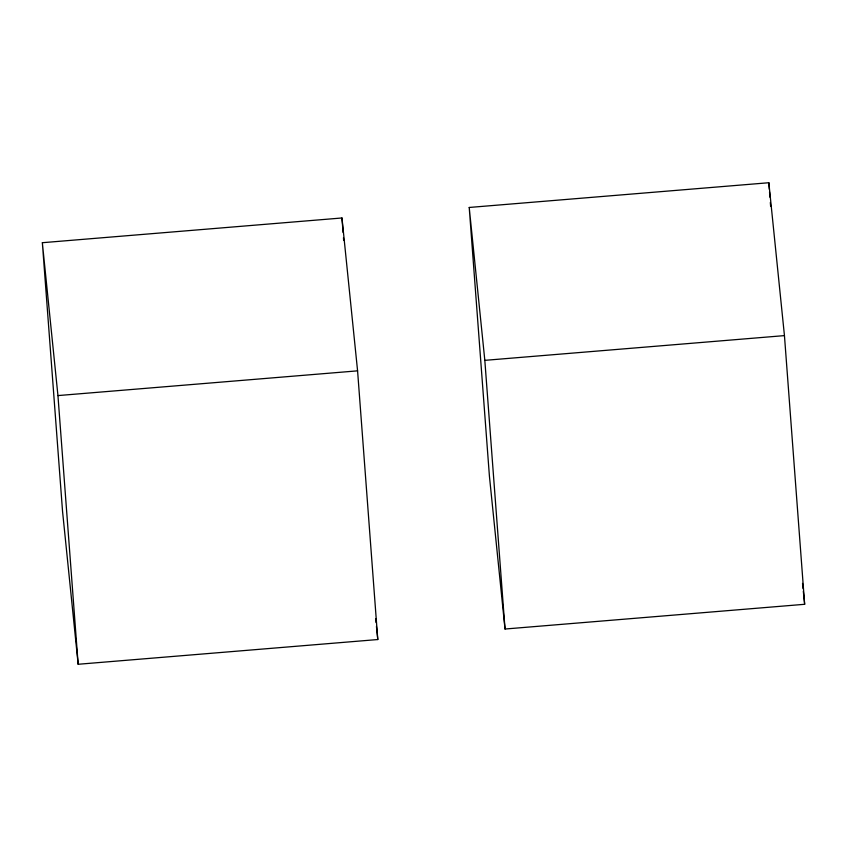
<?xml version="1.0" encoding="UTF-8"?>
<svg xmlns="http://www.w3.org/2000/svg" width="847" height="847" viewBox="0 0 847 847"><rect width="100%" height="100%" fill="white"/><g stroke="black" fill="none" stroke-linecap="round" stroke-linejoin="round"><path stroke-width="1.27" d="M42.35 242.708L341.976 217.975L357.582 370.848L377.783 639.538L78.157 664.27L62.551 511.387L42.35 242.708L57.945 395.581L78.157 664.27M469.217 207.462L768.843 182.73L784.449 335.613L804.65 604.292L505.024 629.025L489.418 476.152L469.217 207.462L484.823 360.346L505.024 629.025M57.945 395.581L357.582 370.848M484.823 360.346L784.449 335.613M802.522 583.392L803.051 588.612M803.316 591.227L804.65 604.292M375.645 618.628L376.047 622.545M376.449 626.462L377.783 639.538M768.843 182.73L769.341 189.315M769.542 191.951L769.934 197.224M770.336 202.486L770.632 206.435M341.976 217.975L343.067 232.459M343.459 237.732L343.66 240.357"/></g></svg>
